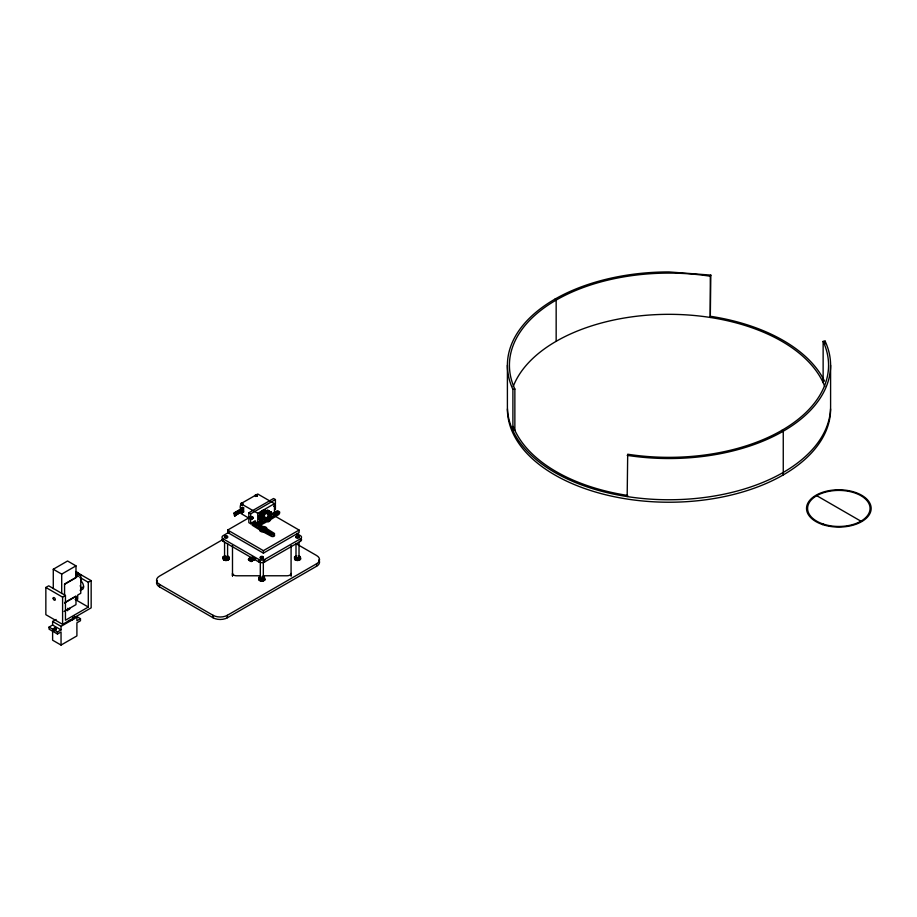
<?xml version="1.0" encoding="UTF-8"?>
<svg xmlns="http://www.w3.org/2000/svg" width="917" height="917" viewBox="0 0 917 917"><rect width="100%" height="100%" fill="white"/><g stroke="black" fill="none" stroke-linecap="round" stroke-linejoin="round"><path stroke-width="1.38" d="M53.278 588.622L53.278 569.251L67.56 560.998L75.985 565.869L75.985 577.412L64.568 584.014L64.568 595.603M61.703 593.494L61.703 574.111L75.985 565.869M64.568 602.641L75.916 596.084L75.916 600.211L77.704 599.179L77.704 595.064L80.776 593.288L80.776 574.982L75.962 572.197M318.795 559.886A10.098 5.834 0 0 1 316.606 566.236L227.336 617.771A10.098 5.834 0 0 1 213.053 617.771L159.489 586.857L159.489 584.381A10.098 5.834 0 0 1 159.489 576.128L222.716 539.62M213.053 617.771L213.053 615.307L159.489 584.381M227.336 617.771L227.336 615.307L316.606 563.76A10.098 5.834 0 0 0 316.606 555.519L295.904 543.575M227.588 558.602L227.599 543.472M241.033 509.302C238.821 508.591 241.458 500.946 241.939 503.88M241.607 511.743L242.787 512.431L242.764 508.213L234.282 513.027L235.084 514.884M242.696 508.591L241.698 508.018L243.005 508.419L243.005 511.869L241.698 511.468M242.787 512.431L243.635 511.938L243.635 507.835L242.455 507.147L241.607 507.64L243.074 508.901L234.443 513.761L243.028 508.648M255.625 520.879L250.685 523.733L248.828 522.667L248.828 518.139L249.882 517.52C253.287 521.888 254.25 513.703 250.685 518.38L248.828 517.303L248.828 512.775L273.553 498.504L275.409 499.57L275.409 504.098L273.702 504.556M250.685 523.733L250.685 519.205L241.033 513.543M250.685 518.38L250.685 513.841L275.409 499.57M274.47 513.543L274.47 503.651L257.746 513.302L257.746 523.194L254.169 521.131M263.339 577.848L263.339 561.342M275.409 509.462L275.409 504.935L273.553 503.857M299.022 558.591L299.022 542.085M316.606 566.236L316.606 563.76M234.706 515.962L242.994 510.803L234.534 515.812M253.424 557.983C249.848 563.749 245.148 558.304 252.015 557.272M254.376 558.533L250.238 560.952L255.018 557.811M260.99 520.248C257.287 519.217 259.293 513.921 261.207 511.973C264.039 507.697 267.638 512.408 270.951 512.018M259.121 518.724L261.872 520.317L261.872 517.486L263.523 514.093L266.136 511.892L268.36 511.824M271.203 514.838L271.123 512.133M268.016 517.669L268.177 518.288M263.775 529.579L263.775 530.324L263.145 529.464M263.867 528.891L264.6 529.189M269.575 515.033L268.532 511.927M235.061 513.749L234.878 512.763L234.282 513.027M243.074 508.969L234.614 513.761M274.47 503.651L257.746 493.999L240.965 503.616L240.862 504.579L241.641 504.384M250.284 560.929L249.47 560.023L253.252 557.868M250.433 560.7L251.201 561.502L255.751 558.877M267.615 517.967L268.005 518.472A1.181 0.688 -60 0 1 269.311 517.486A1.181 0.688 -60 0 1 268.784 519.343A1.181 0.688 -60 0 1 267.879 518.575L267.225 518.025M259.786 529.911L252.576 525.441A1.891 1.089 0 0 1 252.622 523.916M61.049 645.064L76.902 635.917L76.902 622.803L80.467 620.74L80.467 618.677L76.902 620.74L76.902 617.198L61.049 626.345L61.049 629.899L52.613 625.027L49.048 627.09L49.048 629.154L52.796 631.32L54.183 630.518C52.567 625.681 59.318 629.005 53.725 629.796L53.725 631.859L57.473 634.014L61.049 631.962L61.049 645.064L52.613 640.204L52.613 631.022M54.275 628.156L54.183 630.518M235.13 515.939L234.614 514.792L243.074 509.955L234.465 514.861M256.175 495.57L255.923 494.905L257.379 495.776M267.741 514.953L269.38 512.339M267.294 519.297L268.75 518.518L268.773 516.661M253.161 517.853L251.373 516.592M513.211 426.428A159.581 92.136 0 0 0 627.698 495.455L627.171 496.578L627.698 454.213A159.581 92.136 0 0 0 823.134 341.388L825.082 341.078L825.082 343.921M710.297 276.235L710.824 275.111L668.997 271.936A161.598 93.293 0 0 0 512.901 389.37L512.901 430.612L514.861 430.302L514.861 389.072A159.581 92.136 0 0 1 710.297 276.235L710.297 317.465L710.824 275.111M262.778 530.519L262.801 529.648M234.397 513.784L234.534 514.861M249.286 560.344L249.928 559.851L251.247 561.479M255.889 494.893L255.362 496.487M261.792 529.453L262.766 528.891M252.771 518.449L250.914 517.383M266.045 511.285L268.211 510.437M228.551 556.653L229.044 559.37C226.912 561.513 222.052 560.562 223.118 556.883L225.192 555.84A2.774 1.605 0 0 0 223.393 557.777A2.774 1.605 0 0 0 226.602 558.957A2.774 1.605 0 0 0 228.837 557.169L227.141 555.897L227.966 556.206M226.499 560.505L226.499 559.416L229.044 558.293M264.291 577.263L264.795 579.991C262.663 582.135 257.803 581.183 258.858 577.492L260.932 576.461A2.774 1.605 0 0 0 259.133 578.398A2.774 1.605 0 0 0 262.354 579.578A2.774 1.605 0 0 0 264.577 577.79L262.892 576.518L263.706 576.827M299.389 556.195C297.991 555.094 301.796 557.639 300.478 559.359C298.346 561.502 293.486 560.539 294.552 556.86L296.615 555.828M262.251 581.126L262.251 580.037L264.795 578.914M297.933 560.482L297.933 559.404L300.478 558.281M241.423 512.144L242.226 512.947M273.702 506.436L275.409 504.935M248.828 517.303L249.882 516.695M250.685 519.205L251.751 518.621M75.607 571.669L91.161 580.644L91.161 607.856L62.597 624.351L45.85 614.688L45.85 587.476L48.704 585.825L65.451 595.488L65.451 620.236L88.296 607.043L88.296 582.295L79.928 577.469M80.776 574.982L77.704 576.747L77.704 572.632L75.916 573.664L75.916 577.779L64.568 584.335M45.85 587.476L62.597 597.139L65.451 595.488M88.296 582.295L91.161 580.644M80.776 588.416L83.63 586.777M64.568 602.973L75.985 596.382L75.985 604.624L64.087 611.501M234.282 512.798L242.73 508.19M234.328 513.211L243.635 507.835M243.005 508.419L234.397 513.36L242.948 508.465M234.958 514.001L243.062 509.909M234.443 514.586L242.948 509.623M243.016 509.76L234.397 514.895L234.397 515.618M234.958 515.113L242.971 510.769M52.613 625.027L52.613 621.485L56.109 619.468M49.048 627.09L52.796 629.257L54.183 628.454M75.332 617.313L76.719 616.511L80.467 618.677M274.573 515.801L274.894 514.964L274.481 515.801L299.102 530.06L299.102 532.536L263.397 553.146L227.691 532.536L227.691 530.06L248.622 517.967M229.365 532.043L223.209 535.597A4.035 2.327 0 0 0 223.209 538.898L223.209 541.374L258.915 561.983A4.035 2.327 0 0 0 264.234 562.19L264.279 562.167M53.725 629.796L57.473 631.962L61.049 629.899M227.691 530.06L263.397 550.67L299.102 530.06M248.473 559.542L252.313 557.318M248.496 559.714L252.45 557.433M248.541 559.863L252.576 557.582L249.493 560.287M249.367 559.897L252.702 557.788M250.066 559.955L253.55 558.121M250.192 560.104L253.642 558.258M250.352 560.436L254.8 557.685M250.501 560.998L254.513 558.682M250.547 561.101L254.605 558.808M250.616 561.204L255.224 558.728M250.742 561.353L255.362 558.843M250.891 561.468L255.854 558.602M223.209 538.898L258.915 559.508A4.035 2.327 0 0 0 264.234 559.714L300.34 538.898A4.035 2.327 0 0 0 300.34 535.597L296.638 533.465M264.279 559.691L264.234 562.19L300.34 541.374A4.035 2.327 0 0 0 301.212 538.829M269.736 515.067A3.542 2.052 -60 0 0 269.587 514.93L277.06 510.918A1.891 1.089 -60 0 1 278.332 511.984M270.928 515.698L278.401 511.686A1.891 1.089 -60 0 1 279.685 512.488A1.891 1.089 -60 0 1 278.401 514.769L270.928 519.4A3.542 2.052 -60 0 1 267.065 521.624L259.591 525.636A1.891 1.089 -60 0 1 258.296 524.833A1.891 1.089 -60 0 1 259.591 522.552L267.065 517.922A3.542 2.052 -60 0 1 270.928 515.698L269.587 514.93M248.61 559.232L249.298 559.702M226.935 560.39L227.771 560.138A2.774 1.605 0 0 0 228.837 558.659L229.044 559.37M298.357 560.379L299.206 560.127A2.774 1.605 0 0 0 300.283 558.912M262.675 581.011L263.523 580.759A2.774 1.605 0 0 0 264.394 580.106M262.675 529.9A1.181 0.688 0 0 0 264.463 529.51L264.623 529.453M512.901 389.37L514.861 389.072M260.382 575.773L236.54 575.773A4.035 2.327 0 0 1 232.494 573.446L232.494 575.91L232.494 545.672M263.19 575.773L287.032 575.773A4.035 2.327 0 0 0 291.079 573.446L291.079 575.91L291.079 545.672M262.984 529.51L262.927 530.37L263.534 530.072M299.504 557.513L300.134 557.983M294.552 556.86L294.965 558.705L297.933 559.404M223.118 556.883L223.542 558.717L226.499 559.416M263.821 578.146L264.371 577.08M258.858 577.492L259.282 579.338L262.251 580.037M297.395 560.459L296.455 560.333A2.774 1.605 0 0 1 294.804 558.51M225.972 560.47L225.02 560.344A2.774 1.605 0 0 1 223.748 558.006M261.712 581.091L260.76 580.965A2.774 1.605 0 0 1 259.11 579.143M257.035 523.309L255.247 522.346A1.891 1.089 0 0 0 252.622 522.381A1.891 1.089 0 0 0 252.576 523.894L259.786 528.364A3.542 2.052 0 0 0 263.649 530.588L271.386 534.76A1.891 1.089 0 0 0 274.023 534.726A1.891 1.089 0 0 0 274.068 533.213L266.847 528.742A3.542 2.052 0 0 0 262.996 526.518L259.798 524.799M554.728 299.251L556.16 300.077L556.16 341.319M781.834 430.371L783.256 431.196L783.256 474.903M816.749 495.684L860.914 521.188M255.637 494.962L257.436 495.959M255.442 495.088L256.829 495.696M255.327 495.203L256.634 495.833M255.258 495.283L256.531 495.948M267.707 510.333L271.329 512.362M267.477 510.356L271.478 512.66M267.237 510.425L271.535 512.901M266.996 510.528L271.57 513.302M266.755 510.666L271.57 513.451M265.013 510.047L269.254 512.431M264.577 510.024L269.231 512.706M264.348 510.035L268.91 512.752M264.119 510.081L268.796 512.878M263.878 510.139L266.629 511.72M263.637 510.219L266.389 511.801M263.397 510.31L266.136 511.892M263.145 510.425L265.896 512.018M262.892 510.563L265.643 512.144M262.64 510.712L265.391 512.305M262.4 510.884L265.151 512.477M262.147 511.067L264.898 512.66M261.907 511.273L264.658 512.867M261.666 511.491L264.417 513.084M261.437 511.72L264.188 513.314M261.207 511.973L263.958 513.554M260.99 512.225L263.741 513.818M260.772 512.5L263.523 514.093M260.566 512.775L263.317 514.368M260.371 513.073L263.122 514.655M260.176 513.371L262.927 514.953M241.492 503.135L243.154 503.949M260.004 513.669L262.755 515.262M241.309 503.238L242.684 503.857M241.16 503.364L242.501 503.972M259.843 513.978L262.594 515.572M267.787 518.563L267.248 518.254A2.361 1.364 -60 0 1 269.758 516.386A2.361 1.364 -60 0 1 269.758 519.274A2.361 1.364 -60 0 1 267.271 520.352A2.361 1.364 -60 0 0 267.707 520.432M241.022 503.525L242.352 504.109M259.683 514.299L262.434 515.881M240.93 503.674L257.746 513.302M240.907 503.72L242.077 504.579M259.545 514.62L262.296 516.202M240.827 503.914L242.019 504.774M240.781 504.109L241.996 504.958M259.419 514.941L262.17 516.523M240.77 504.293L242.054 505.233M240.839 504.545L242.226 505.382M259.305 515.262L262.056 516.844M259.213 515.583L261.964 517.165M259.121 515.904L261.872 517.486M259.053 516.214L261.803 517.807M258.995 516.523L261.746 518.116M258.961 516.833L261.712 518.426M258.938 517.131L261.689 518.724M258.926 517.429L261.677 519.011M258.938 517.704L261.689 519.297M258.961 517.979L261.712 519.572M258.995 518.243L261.746 519.836M259.053 518.495L261.803 520.077M248.828 512.775L250.685 513.841M259.213 518.953L261.964 520.535M259.419 519.343L261.253 520.409M242.455 511.25L243.635 511.938M251.396 516.523L253.241 517.589M251.304 516.787L253.126 517.922M250.777 517.52L252.725 518.506M240.77 511.824L242.019 512.695M250.57 517.658L252.576 518.632M250.364 517.727L252.37 518.747M75.824 571.543L77.704 572.632M53.278 569.251L61.703 574.111M75.148 599.443L88.296 607.043M52.613 621.485L61.049 626.345M273.702 534.531L274.068 534.76A1.891 1.089 0 0 1 274.023 536.273A1.891 1.089 0 0 1 271.386 536.296L263.649 532.135L263.569 529.476M260.474 531.207L261.081 531.596A3.542 2.052 0 0 0 264.577 532.009M268.291 510.482L268.761 511.193M265.781 510.333L266.583 511.331M299.985 556.63L300.26 557.158A2.774 1.605 0 0 1 298.036 558.946A2.774 1.605 0 0 1 294.815 557.765A2.774 1.605 0 0 1 296.672 555.84M300.478 559.359L300.26 558.648M264.795 579.991L264.577 579.28A2.774 1.605 0 0 1 264.543 579.831M295.996 543.414L296.008 558.419M260.313 561.319L260.313 577.687M224.573 542.062L224.573 558.442M830.596 365.23L830.596 406.46A161.598 93.293 0 0 1 668.997 499.754A161.598 93.293 0 0 1 507.399 406.46L507.399 365.23M823.134 341.388L823.134 382.618M300.34 538.898L300.34 541.374M300.054 556.447L300.054 557.525M294.965 558.705L294.965 559.783M264.623 559.508L264.623 561.983M263.397 550.67L263.397 553.146M259.282 579.338L259.282 580.415M258.915 559.508L258.915 561.983M228.631 556.459L228.631 557.536M223.542 558.717L223.542 559.794M72.684 617.428L72.684 619.628M67.652 608.303L67.652 610.779M62.597 597.139L62.597 624.351M57.473 631.962L57.473 634.014M55.754 627.927L55.857 630.036M55.639 627.893L55.639 629.945M55.387 627.836L55.513 629.922M55.249 627.824L55.249 629.887M55.123 627.824L54.986 629.899M54.86 627.858L54.86 629.922M54.733 627.893L54.619 629.99M52.796 629.257L52.796 631.32M223.209 541.374A4.035 2.327 0 0 1 222.327 538.829M226.877 536.434A1.616 0.928 0 0 1 227.301 537.843A1.616 0.928 0 0 1 224.825 537.843A1.616 0.928 0 0 1 225.261 536.434M298.621 536.583A1.616 0.928 0 0 1 298.518 537.958A1.616 0.928 0 0 1 296.157 537.775A1.616 0.928 0 0 1 296.672 536.434M159.489 586.857A10.098 5.834 0 0 1 157.3 580.495M227.336 615.307A10.098 5.834 0 0 1 213.053 615.307M263.19 579.945A1.616 0.928 0 0 1 262.594 580.289M260.978 580.289A1.616 0.928 0 0 1 260.394 579.945M260.382 531.241A3.542 2.052 0 0 1 259.912 529.533M266.262 528.949A3.542 2.052 0 0 1 266.675 529.43M265.666 529.086A2.361 1.364 0 0 1 261.93 530.037A2.361 1.364 0 0 1 262.365 527.688A2.361 1.364 0 0 1 265.666 529.086A2.361 1.364 0 0 1 265.643 529.579M265.357 530.015A2.361 1.364 0 0 1 264.52 530.496M262.216 530.53A2.361 1.364 0 0 1 261.15 529.854M261.024 529.636A2.361 1.364 0 0 1 261.047 528.949M261.185 528.731A2.361 1.364 0 0 1 262.296 528.089M263.477 527.963A2.361 1.364 0 0 1 265.414 528.685M262.193 529.533A1.181 0.688 0 0 1 263.294 528.639A1.181 0.688 0 0 1 264.463 529.51M268.257 516.386A2.361 1.364 -60 0 1 269.713 516.397M269.942 516.856A2.361 1.364 -60 0 1 268.257 520.248M266.744 519.824A2.361 1.364 -60 0 1 266.675 519.549M267.225 517.463A2.361 1.364 -60 0 1 267.707 516.844M264.188 516.638A2.361 1.364 -60 0 1 264.543 515.916M265.185 518.827A3.542 2.052 -60 0 1 265.701 517.199L258.25 521.773A1.891 1.089 -60 0 0 256.966 523.928A1.891 1.089 -60 0 0 258.021 524.96M263.466 519.412A3.542 2.052 -60 0 1 264.921 514.391A3.542 2.052 -60 0 1 268.154 515.045M268.223 517.383A1.181 0.688 -60 0 1 269.128 518.082A1.181 0.688 -60 0 1 267.787 519.331L267.798 519.446A1.181 0.688 -60 0 1 267.947 517.635M267.134 520.145A2.361 1.364 -60 0 1 266.996 519.595M299.389 557.674A2.774 1.605 0 0 1 299.71 557.88M298.552 557.123A1.261 0.734 0 0 1 298.277 558.109A1.261 0.734 0 0 1 296.546 558.006A1.261 0.734 0 0 1 296.649 556.997M298.461 556.688A1.513 0.871 0 0 1 298.644 557.949A1.513 0.871 0 0 1 296.455 557.995A1.513 0.871 0 0 1 296.478 556.734M80.215 585.665A5.961 3.439 60 0 1 80.215 590.525M81.521 589.769A5.961 3.439 60 0 0 81.521 581.344L81.2 580.174A2.522 1.456 60 0 0 80.306 577.87M74.231 616.304A5.961 3.439 0 0 1 68.477 620.637M69.107 608.2A1.215 0.699 0 0 1 69.36 609.301A1.215 0.699 0 0 1 67.457 609.152M710.824 316.342A161.598 93.293 0 0 1 824.532 381.151M830.596 408.936A161.598 93.293 0 0 1 668.997 502.229A161.598 93.293 0 0 1 507.399 408.936M825.082 341.078A161.598 93.293 0 0 1 627.171 455.348M513.211 386.493A159.581 92.136 0 0 1 668.997 314.325A159.581 92.136 0 0 1 824.773 386.493M262.617 577.595A1.261 0.734 0 0 1 262.766 578.65A1.261 0.734 0 0 1 260.944 578.696A1.261 0.734 0 0 1 260.967 577.63M262.778 577.32A1.513 0.871 0 0 1 262.961 578.581A1.513 0.871 0 0 1 260.772 578.627A1.513 0.871 0 0 1 260.795 577.366M226.877 556.986A1.261 0.734 0 0 1 227.026 558.029A1.261 0.734 0 0 1 225.204 558.075A1.261 0.734 0 0 1 225.227 557.02M227.038 556.699A1.513 0.871 0 0 1 227.221 557.96A1.513 0.871 0 0 1 225.02 558.006A1.513 0.871 0 0 1 225.055 556.745M254.101 522.942L253.161 522.999L254.101 522.988M255.442 523.71L254.49 523.722L255.442 523.71M256.771 524.478L255.832 524.49L256.726 524.616M258.113 525.258L257.173 525.315L258.113 525.258M259.442 526.026L258.502 526.037L259.442 526.026M260.783 526.794L259.843 526.805L260.783 526.839M266.801 530.267L265.861 530.278L266.801 530.267M268.142 531.046L267.191 531.058L268.142 531.046M269.472 531.814L268.532 531.871L269.472 531.86M270.813 532.582L269.873 532.594L270.813 532.582M272.154 533.362L271.214 533.327L272.154 533.362M273.484 534.13L272.544 534.187L273.484 534.175M259.637 524.065L259.053 524.662L259.637 524.065M260.967 523.298L260.359 523.859L260.967 523.298M262.308 522.518L261.7 523.091L262.308 522.518M263.649 521.75L263.03 522.323L263.649 521.75M264.979 520.982L264.371 521.544L264.979 520.982M266.32 520.203L265.712 520.776L266.32 520.203M272.338 516.73L271.73 517.303L272.338 516.73M273.667 515.962L273.094 516.558L273.667 515.962M276.349 514.414L275.73 514.987L276.349 514.414M277.679 513.646L277.106 514.242L277.679 513.646M279.02 512.867L278.413 513.44L279.02 512.867M823.214 524.054A31.235 18.031 0 0 0 870.061 508.442A31.235 18.031 0 0 0 823.214 492.819A31.235 18.031 0 0 0 823.214 524.054M822.675 524.593A32.324 18.661 0 0 0 871.15 508.442A32.324 18.661 0 0 0 822.675 492.28A32.324 18.661 0 0 0 822.675 524.593M260.967 558.671A1.616 0.928 0 0 0 263.385 557.857A1.616 0.928 0 0 0 260.967 557.055A1.616 0.928 0 0 0 260.967 558.671M261.93 529.659A2.361 1.364 0 0 0 265.666 528.696A2.361 1.364 0 0 0 262.365 527.309A2.361 1.364 0 0 0 261.93 529.659M262.629 529.487A1.181 0.688 0 0 0 264.497 529.006A1.181 0.688 0 0 0 262.847 528.318A1.181 0.688 0 0 0 262.629 529.487M269.254 520.42A2.361 1.364 -60 0 0 270.297 516.695A2.361 1.364 -60 0 0 267.432 518.873A2.361 1.364 -60 0 0 269.254 520.42M296.443 537.213A1.513 0.871 0 0 0 298.976 536.812A1.513 0.871 0 0 0 297.108 535.746A1.513 0.871 0 0 0 296.443 537.213M53.152 598.285A1.513 0.871 60 0 0 54.756 600.291A1.513 0.871 60 0 0 54.756 598.148A1.513 0.871 60 0 0 53.152 598.285M260.76 557.845A1.513 0.871 0 0 0 263.294 557.444A1.513 0.871 0 0 0 261.425 556.378A1.513 0.871 0 0 0 260.76 557.845M225.02 537.224A1.513 0.871 0 0 0 227.542 536.823A1.513 0.871 0 0 0 225.685 535.757A1.513 0.871 0 0 0 225.02 537.224"/></g></svg>
